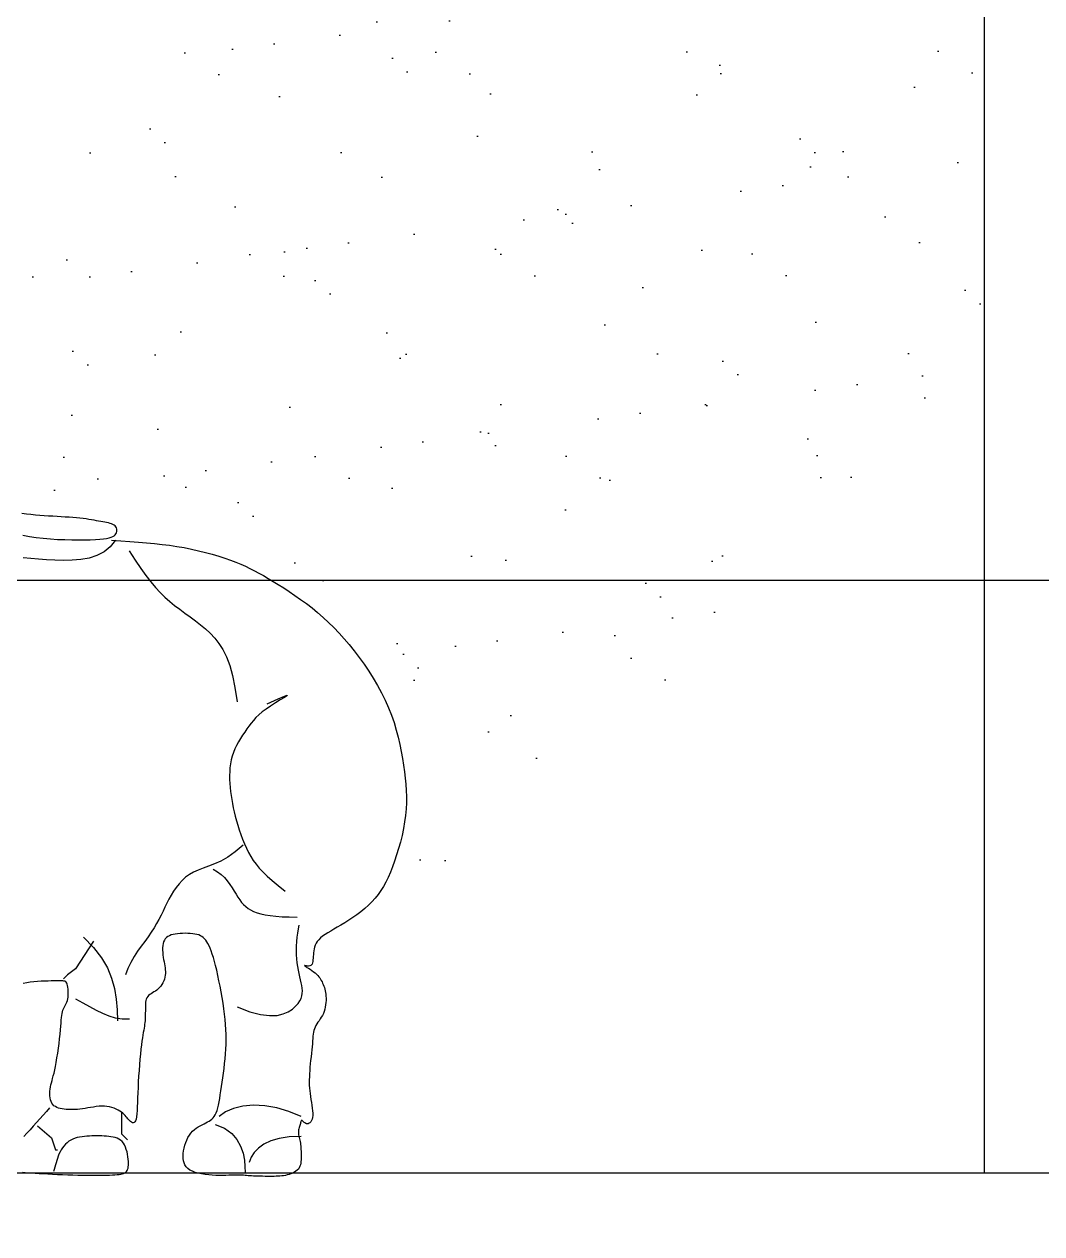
# Model space of a CAD drawing. Extents: x 425 to 4634, y 4027 to 7710.
# Drawn here: x 3847.8 to 4100.2, y 5339.2 to 5639.2 of the extents above; entities that cross this region are included whole.
import ezdxf

# ---------------------------------------------------------------- set-up
doc = ezdxf.new("R2010")
doc.units = 0
doc.header["$LTSCALE"] = 10
doc.header["$MEASUREMENT"] = 0
for name, color, linetype in [('3', 3, 'CONTINUOUS'), ('4', 4, 'CONTINUOUS'), ('7', 7, 'CONTINUOUS'), ('BH', 3, 'CONTINUOUS'), ('K', 7, 'CONTINUOUS'), ('TEXT', 3, 'CONTINUOUS'), ('X', 7, 'CONTINUOUS')]:
    doc.layers.add(name, color=color, linetype=linetype)

# ---------------------------------------------------------------- blocks, each defined once
blk = doc.blocks.new('雕像4')
at = {"layer": '3'}
for points in [[(-112.38, 238.83), (-114.68, 235.28), (-116.81, 232.15), (-118.8, 229.4), (-120.68, 226.97), (-122.49, 224.81), (-124.28, 222.89), (-126.07, 221.14), (-127.9, 219.51), (-129.79, 217.97), (-131.75, 216.49), (-133.74, 215.03), (-135.74, 213.58), (-137.73, 212.1), (-139.69, 210.58), (-141.59, 208.99), (-143.41, 207.3), (-145.14, 205.47), (-146.76, 203.43), (-148.25, 201.07), (-149.62, 198.3), (-150.86, 195.01), (-151.95, 191.12), (-152.88, 186.52), (-153.66, 181.11)], [(-165.18, 180.35), (-169.39, 182.2), (-171.87, 183.23), (-172.91, 183.59), (-172.79, 183.39), (-171.81, 182.75), (-170.24, 181.8), (-168.36, 180.66), (-166.46, 179.46), (-164.77, 178.29), (-163.31, 177.18), (-162.04, 176.09), (-160.93, 175.02), (-159.95, 173.96), (-159.06, 172.89), (-158.23, 171.81), (-157.41, 170.68), (-156.6, 169.51), (-155.79, 168.3), (-154.99, 167.05), (-154.23, 165.75), (-153.52, 164.42), (-152.87, 163.06), (-152.29, 161.67), (-151.81, 160.25), (-151.43, 158.81), (-151.15, 157.34), (-150.96, 155.86), (-150.86, 154.37), (-150.82, 152.86), (-150.84, 151.34), (-150.92, 149.82), (-151.05, 148.29), (-151.21, 146.77), (-151.41, 145.23), (-151.64, 143.69), (-151.92, 142.12), (-152.24, 140.54), (-152.6, 138.92), (-153.01, 137.27), (-153.47, 135.57), (-153.97, 133.83), (-154.52, 132.07), (-155.12, 130.29), (-155.77, 128.51), (-156.48, 126.76), (-157.25, 125.05), (-158.07, 123.4), (-158.94, 121.83), (-159.89, 120.35), (-160.94, 118.91), (-162.14, 117.47), (-163.54, 115.98), (-165.19, 114.4), (-167.13, 112.67), (-169.4, 110.76), (-172.06, 108.6)], [(-156.01, 126.16), (-152.97, 123.62), (-150.13, 121.65), (-147.49, 120.15), (-145.04, 119.01), (-142.78, 118.12), (-140.7, 117.38), (-138.79, 116.68), (-137.04, 115.92), (-135.44, 115), (-133.99, 113.93), (-132.67, 112.73), (-131.46, 111.43), (-130.37, 110.03), (-129.37, 108.58), (-128.45, 107.07), (-127.61, 105.55), (-126.82, 104.02), (-126.07, 102.49), (-125.33, 100.95), (-124.57, 99.39), (-123.77, 97.81), (-122.9, 96.2), (-121.94, 94.57), (-120.86, 92.89), (-119.65, 91.18), (-118.34, 89.4), (-116.98, 87.55), (-115.61, 85.6), (-114.27, 83.55), (-113.01, 81.36), (-111.88, 79.04), (-110.92, 76.55)], [(-144.55, 117), (-146.17, 116.06), (-147.59, 114.97), (-148.84, 113.78), (-149.95, 112.51), (-150.93, 111.2), (-151.8, 109.89), (-152.6, 108.61), (-153.34, 107.4), (-154.04, 106.28), (-154.73, 105.25), (-155.44, 104.32), (-156.18, 103.48), (-156.99, 102.71), (-157.88, 102.02), (-158.88, 101.4), (-160.03, 100.84), (-161.33, 100.35), (-162.81, 99.92), (-164.5, 99.54), (-166.4, 99.24), (-168.55, 99), (-170.96, 98.82), (-173.65, 98.72), (-176.65, 98.68)], [(-153.72, 64.34), (-158.51, 62.47), (-162.61, 61.39), (-166.08, 60.96), (-168.98, 61.07), (-171.37, 61.6), (-173.31, 62.43), (-174.86, 63.45), (-176.07, 64.53), (-177.02, 65.57), (-177.72, 66.58), (-178.21, 67.56), (-178.52, 68.53), (-178.66, 69.49), (-178.68, 70.46), (-178.59, 71.45), (-178.43, 72.48), (-178.22, 73.55), (-177.97, 74.68), (-177.71, 75.86), (-177.44, 77.1), (-177.17, 78.4), (-176.94, 79.77), (-176.73, 81.2), (-176.58, 82.72), (-176.5, 84.3), (-176.47, 85.94), (-176.5, 87.61), (-176.59, 89.29), (-176.73, 90.96), (-176.92, 92.58), (-177.14, 94.15), (-177.41, 95.63)], [(-94.88, 91.05), (-98.73, 87.07), (-101.74, 83.14), (-104.02, 79.23), (-105.67, 75.31), (-106.78, 71.35), (-107.45, 67.33), (-107.78, 63.22), (-107.87, 58.99)], [(-98.7, 89.52), (-91.82, 78.84), (-88.76, 76.55), (-87.23, 75.02)], [(-91.82, 67.39), (-94.59, 65.93), (-97.19, 64.48), (-99.69, 63.09), (-102.14, 61.85), (-104.58, 60.83), (-107.08, 60.09), (-109.69, 59.71), (-112.45, 59.76)], [(-178.18, 22.36), (-173.54, 24.33), (-168.87, 25.68), (-164.3, 26.45), (-159.93, 26.65), (-155.88, 26.31), (-152.28, 25.47), (-149.22, 24.14), (-146.84, 22.36)], [(-109.4, 24.15), (-109.4, 20.33), (-109.4, 15.75), (-111.69, 13.46)], [(-145.31, 19.3), (-148.88, 17.86), (-151.62, 15.9), (-153.64, 13.57), (-155.06, 11), (-155.97, 8.32), (-156.49, 5.67), (-156.72, 3.18), (-156.78, 0.99)], [(-77.3, 18.8), (-82.65, 14.23), (-84.18, 9.65), (-84.94, 9.65)], [(-178.18, 14.72), (-173.65, 14.52), (-169.81, 13.92), (-166.58, 12.99), (-163.94, 11.77), (-161.84, 10.29), (-160.23, 8.61), (-159.07, 6.76), (-158.31, 4.8)]]:
    blk.add_lwpolyline(points, dxfattribs=at)
at = {"layer": '7'}
for points in [[(-107.1, 242.94), (-105.15, 240.4), (-102.77, 238.47), (-100.04, 237.06), (-97.04, 236.11), (-93.85, 235.52), (-90.55, 235.24), (-87.22, 235.17), (-83.92, 235.24), (-80.73, 235.39), (-77.66, 235.61), (-74.68, 235.88), (-71.81, 236.22)], [(-71.62, 244.81), (-74.16, 244.4), (-76.77, 244.02), (-79.46, 243.7), (-82.21, 243.45), (-84.97, 243.26), (-87.71, 243.14), (-90.37, 243.06), (-92.92, 243.04), (-95.32, 243.06), (-97.51, 243.11), (-99.46, 243.19), (-101.14, 243.3), (-102.55, 243.43), (-103.73, 243.6), (-104.7, 243.8), (-105.48, 244.03), (-106.11, 244.3), (-106.6, 244.61), (-106.98, 244.97), (-107.27, 245.38), (-107.48, 245.81), (-107.6, 246.27), (-107.65, 246.74), (-107.6, 247.2), (-107.48, 247.64), (-107.27, 248.05), (-106.98, 248.41), (-106.6, 248.71), (-106.15, 248.97), (-105.63, 249.18), (-105.05, 249.36), (-104.42, 249.52), (-103.73, 249.66), (-103.01, 249.79), (-102.26, 249.93), (-101.49, 250.08), (-100.68, 250.24), (-99.83, 250.4), (-98.94, 250.57), (-97.99, 250.74), (-96.98, 250.9), (-95.9, 251.06), (-94.75, 251.21), (-93.51, 251.34), (-92.2, 251.47), (-90.82, 251.59), (-89.38, 251.7), (-87.89, 251.8), (-86.35, 251.9), (-84.77, 252), (-83.16, 252.1), (-81.52, 252.19), (-79.86, 252.3), (-78.19, 252.42), (-76.49, 252.56), (-74.77, 252.73), (-73.04, 252.94), (-71.29, 253.19)], [(-105.58, 242.94), (-109.2, 242.67), (-112.63, 242.42), (-115.9, 242.18), (-119.03, 241.93), (-122.05, 241.66), (-124.97, 241.35), (-127.84, 241), (-130.67, 240.58), (-133.48, 240.09), (-136.25, 239.53), (-138.98, 238.92), (-141.64, 238.25), (-144.2, 237.55), (-146.66, 236.82), (-148.99, 236.07), (-151.17, 235.3), (-153.2, 234.54), (-155.09, 233.76), (-156.88, 232.97), (-158.61, 232.14), (-160.31, 231.27), (-162.01, 230.35), (-163.75, 229.36), (-165.57, 228.31), (-167.48, 227.17), (-169.48, 225.95), (-171.56, 224.65), (-173.69, 223.27), (-175.85, 221.81), (-178.03, 220.28), (-180.21, 218.67), (-182.38, 216.99), (-184.51, 215.23), (-186.61, 213.4), (-188.67, 211.49), (-190.71, 209.5), (-192.71, 207.41), (-194.68, 205.23), (-196.63, 202.96), (-198.56, 200.58), (-200.45, 198.09), (-202.31, 195.51), (-204.11, 192.85), (-205.83, 190.13), (-207.47, 187.35), (-209, 184.53), (-210.41, 181.68), (-211.67, 178.82), (-212.79, 175.96), (-213.77, 173.11), (-214.62, 170.28), (-215.35, 167.49), (-215.98, 164.73), (-216.53, 162.03), (-217, 159.38), (-217.41, 156.82), (-217.76, 154.33), (-218.06, 151.9), (-218.3, 149.52), (-218.46, 147.16), (-218.53, 144.81), (-218.52, 142.45), (-218.4, 140.06), (-218.17, 137.61), (-217.83, 135.1), (-217.38, 132.54), (-216.83, 129.97), (-216.21, 127.41), (-215.52, 124.9), (-214.78, 122.46), (-214.01, 120.11), (-213.2, 117.89), (-212.38, 115.82), (-211.54, 113.89), (-210.66, 112.09), (-209.73, 110.4), (-208.74, 108.82), (-207.69, 107.32), (-206.54, 105.89), (-205.31, 104.53), (-203.97, 103.22), (-202.54, 101.96), (-201.05, 100.75), (-199.53, 99.6), (-197.98, 98.51), (-196.44, 97.48), (-194.93, 96.52), (-193.46, 95.63), (-192.06, 94.8), (-190.75, 94.04), (-189.52, 93.32), (-188.38, 92.64), (-187.35, 91.98), (-186.42, 91.34), (-185.61, 90.69), (-184.93, 90.03), (-184.37, 89.35), (-183.93, 88.65), (-183.59, 87.94), (-183.33, 87.22), (-183.15, 86.49), (-183.03, 85.76), (-182.94, 85.03), (-182.89, 84.31), (-182.84, 83.6), (-182.8, 82.92), (-182.75, 82.27), (-182.67, 81.68), (-182.55, 81.16), (-182.39, 80.71), (-182.16, 80.36), (-181.87, 80.11), (-181.5, 79.97), (-181.08, 79.93), (-180.64, 79.95), (-180.23, 80.01), (-179.87, 80.09), (-179.59, 80.14), (-179.44, 80.16), (-179.45, 80.11), (-179.64, 79.97), (-179.98, 79.74), (-180.45, 79.45), (-181.01, 79.09), (-181.63, 78.69), (-182.28, 78.25), (-182.92, 77.79), (-183.53, 77.31), (-184.06, 76.83), (-184.54, 76.35), (-184.96, 75.87), (-185.32, 75.39), (-185.65, 74.89), (-185.94, 74.39), (-186.21, 73.89), (-186.45, 73.37), (-186.69, 72.84), (-186.9, 72.29), (-187.1, 71.72), (-187.28, 71.12), (-187.44, 70.5), (-187.57, 69.84), (-187.66, 69.15), (-187.73, 68.41), (-187.76, 67.62), (-187.75, 66.8), (-187.7, 65.96), (-187.6, 65.1), (-187.46, 64.24), (-187.26, 63.4), (-187.01, 62.58), (-186.71, 61.79), (-186.35, 61.05), (-185.94, 60.35), (-185.51, 59.68), (-185.07, 59.04), (-184.63, 58.42), (-184.22, 57.8), (-183.85, 57.19), (-183.53, 56.58), (-183.27, 55.95), (-183.08, 55.3), (-182.93, 54.61), (-182.82, 53.87), (-182.74, 53.08), (-182.67, 52.21), (-182.59, 51.26), (-182.51, 50.21), (-182.4, 49.07), (-182.28, 47.84), (-182.14, 46.54), (-182, 45.21), (-181.85, 43.85), (-181.72, 42.5), (-181.59, 41.18), (-181.49, 39.91), (-181.4, 38.7), (-181.35, 37.56), (-181.32, 36.45), (-181.31, 35.38), (-181.34, 34.32), (-181.4, 33.27), (-181.49, 32.22), (-181.61, 31.13), (-181.77, 30.02), (-181.95, 28.89), (-182.14, 27.76), (-182.32, 26.65), (-182.47, 25.57), (-182.58, 24.55), (-182.64, 23.6), (-182.63, 22.74), (-182.55, 21.98), (-182.39, 21.33), (-182.17, 20.78), (-181.9, 20.34), (-181.6, 19.99), (-181.27, 19.75), (-180.93, 19.61), (-180.6, 19.56), (-180.27, 19.6), (-179.96, 19.72), (-179.66, 19.89), (-179.39, 20.1), (-179.14, 20.32), (-178.91, 20.52), (-178.72, 20.7), (-178.56, 20.83), (-178.43, 20.89), (-178.33, 20.88), (-178.26, 20.81), (-178.19, 20.69), (-178.13, 20.51), (-178.07, 20.28), (-178.01, 20), (-177.92, 19.68), (-177.82, 19.33), (-177.69, 18.95), (-177.57, 18.54), (-177.44, 18.11), (-177.33, 17.66), (-177.24, 17.2), (-177.18, 16.73), (-177.16, 16.25), (-177.18, 15.77), (-177.24, 15.29), (-177.33, 14.81), (-177.44, 14.31), (-177.57, 13.8), (-177.69, 13.28), (-177.82, 12.74), (-177.92, 12.18), (-178.01, 11.6), (-178.07, 10.99), (-178.11, 10.37), (-178.14, 9.73), (-178.16, 9.08), (-178.17, 8.42), (-178.18, 7.76), (-178.18, 7.09), (-178.17, 6.42), (-178.16, 5.76), (-178.12, 5.11), (-178.05, 4.48), (-177.93, 3.88), (-177.75, 3.3), (-177.49, 2.76), (-177.16, 2.26), (-176.73, 1.8), (-176.22, 1.4), (-175.64, 1.03), (-175.01, 0.71), (-174.33, 0.44), (-173.63, 0.2), (-172.91, 0), (-172.19, -0.16), (-171.48, -0.29), (-170.77, -0.38), (-170.06, -0.45), (-169.34, -0.49), (-168.6, -0.52), (-167.84, -0.54), (-167.04, -0.54), (-166.2, -0.54), (-165.32, -0.54), (-164.41, -0.54), (-163.48, -0.53), (-162.56, -0.53), (-161.65, -0.51), (-160.78, -0.49), (-159.95, -0.46), (-159.2, -0.41), (-158.52, -0.36), (-157.9, -0.3), (-157.32, -0.24), (-156.76, -0.18), (-156.19, -0.12), (-155.6, -0.07), (-154.95, -0.04), (-154.23, -0.03), (-153.42, -0.04), (-152.52, -0.07), (-151.53, -0.11), (-150.47, -0.14), (-149.34, -0.18), (-148.14, -0.19), (-146.88, -0.19), (-145.57, -0.16), (-144.21, -0.09), (-142.83, 0.02), (-141.46, 0.17), (-140.12, 0.38), (-138.85, 0.65), (-137.65, 0.99), (-136.57, 1.39), (-135.63, 1.88), (-134.86, 2.44), (-134.23, 3.08), (-133.75, 3.8), (-133.41, 4.58), (-133.18, 5.42), (-133.06, 6.31), (-133.03, 7.25), (-133.09, 8.24), (-133.22, 9.25), (-133.42, 10.29), (-133.69, 11.33), (-134.03, 12.35), (-134.43, 13.35), (-134.9, 14.3), (-135.43, 15.19), (-136.02, 16), (-136.67, 16.71), (-137.36, 17.35), (-138.09, 17.9), (-138.83, 18.4), (-139.59, 18.84), (-140.33, 19.23), (-141.06, 19.6), (-141.75, 19.94), (-142.39, 20.27), (-142.99, 20.61), (-143.55, 20.97), (-144.06, 21.37), (-144.53, 21.83), (-144.95, 22.37), (-145.34, 23.01), (-145.7, 23.76), (-146.01, 24.63), (-146.3, 25.63), (-146.57, 26.75), (-146.81, 27.97), (-147.05, 29.29), (-147.27, 30.71), (-147.5, 32.22), (-147.73, 33.8), (-147.98, 35.46), (-148.23, 37.18), (-148.47, 38.95), (-148.71, 40.75), (-148.92, 42.59), (-149.11, 44.45), (-149.27, 46.31), (-149.39, 48.18), (-149.46, 50.04), (-149.49, 51.89), (-149.46, 53.75), (-149.39, 55.64), (-149.27, 57.55), (-149.1, 59.5), (-148.89, 61.51), (-148.63, 63.57), (-148.32, 65.7), (-147.97, 67.87), (-147.59, 70.06), (-147.18, 72.22), (-146.75, 74.34), (-146.32, 76.38), (-145.88, 78.31), (-145.44, 80.11), (-145.02, 81.74), (-144.6, 83.22), (-144.19, 84.55), (-143.79, 85.74), (-143.38, 86.79), (-142.97, 87.73), (-142.55, 88.55), (-142.13, 89.27), (-141.69, 89.89), (-141.23, 90.42), (-140.75, 90.88), (-140.22, 91.26), (-139.65, 91.57), (-139.01, 91.83), (-138.32, 92.03), (-137.55, 92.19), (-136.69, 92.32), (-135.78, 92.41), (-134.82, 92.46), (-133.84, 92.48), (-132.84, 92.46), (-131.87, 92.41), (-130.92, 92.32), (-130.03, 92.19), (-129.21, 92.03), (-128.46, 91.83), (-127.78, 91.57), (-127.18, 91.26), (-126.66, 90.88), (-126.22, 90.42), (-125.85, 89.89), (-125.57, 89.27), (-125.37, 88.56), (-125.25, 87.77), (-125.19, 86.92), (-125.19, 86.02), (-125.24, 85.11), (-125.32, 84.19), (-125.44, 83.28), (-125.57, 82.4), (-125.72, 81.56), (-125.87, 80.77), (-126.01, 80), (-126.13, 79.27), (-126.22, 78.55), (-126.27, 77.84), (-126.27, 77.13), (-126.21, 76.42), (-126.08, 75.7), (-125.88, 74.98), (-125.62, 74.27), (-125.3, 73.57), (-124.93, 72.91), (-124.51, 72.29), (-124.04, 71.72), (-123.53, 71.2), (-122.99, 70.76), (-122.43, 70.37), (-121.86, 70.02), (-121.31, 69.69), (-120.77, 69.37), (-120.27, 69.04), (-119.83, 68.68), (-119.46, 68.28), (-119.16, 67.82), (-118.94, 67.31), (-118.78, 66.75), (-118.68, 66.15), (-118.61, 65.51), (-118.58, 64.84), (-118.57, 64.15), (-118.57, 63.44), (-118.57, 62.72), (-118.56, 61.99), (-118.55, 61.26), (-118.54, 60.52), (-118.5, 59.78), (-118.46, 59.04), (-118.4, 58.31), (-118.31, 57.59), (-118.21, 56.88), (-118.08, 56.15), (-117.93, 55.37), (-117.77, 54.51), (-117.6, 53.55), (-117.42, 52.46), (-117.23, 51.2), (-117.04, 49.75), (-116.85, 48.09), (-116.66, 46.24), (-116.48, 44.25), (-116.31, 42.16), (-116.15, 40), (-116, 37.81), (-115.87, 35.64), (-115.76, 33.52), (-115.68, 31.48), (-115.61, 29.56), (-115.55, 27.76), (-115.48, 26.11), (-115.4, 24.63), (-115.3, 23.33), (-115.17, 22.23), (-115, 21.35), (-114.79, 20.7), (-114.53, 20.27), (-114.25, 20.02), (-113.93, 19.93), (-113.6, 19.99), (-113.26, 20.15), (-112.92, 20.4), (-112.58, 20.71), (-112.25, 21.06), (-111.92, 21.44), (-111.58, 21.85), (-111.23, 22.27), (-110.84, 22.71), (-110.41, 23.15), (-109.94, 23.59), (-109.4, 24.02), (-108.79, 24.44), (-108.11, 24.84), (-107.37, 25.21), (-106.58, 25.55), (-105.73, 25.83), (-104.83, 26.06), (-103.89, 26.22), (-102.9, 26.31), (-101.88, 26.32), (-100.83, 26.26), (-99.77, 26.14), (-98.7, 25.99), (-97.62, 25.82), (-96.56, 25.63), (-95.51, 25.45), (-94.49, 25.29), (-93.51, 25.17), (-92.56, 25.08), (-91.64, 25.02), (-90.75, 24.99), (-89.9, 24.99), (-89.07, 25.02), (-88.27, 25.08), (-87.49, 25.17), (-86.74, 25.27), (-86.02, 25.42), (-85.34, 25.6), (-84.7, 25.83), (-84.12, 26.13), (-83.6, 26.49), (-83.15, 26.93), (-82.78, 27.46), (-82.48, 28.07), (-82.27, 28.77), (-82.12, 29.53), (-82.04, 30.33), (-82.03, 31.17), (-82.06, 32.02), (-82.14, 32.86), (-82.27, 33.69), (-82.43, 34.49), (-82.62, 35.28), (-82.84, 36.09), (-83.08, 36.96), (-83.34, 37.91), (-83.61, 38.96), (-83.89, 40.16), (-84.18, 41.53), (-84.46, 43.08), (-84.74, 44.79), (-85.02, 46.59), (-85.28, 48.46), (-85.52, 50.32), (-85.74, 52.15), (-85.93, 53.88), (-86.09, 55.47), (-86.22, 56.89), (-86.32, 58.14), (-86.4, 59.24), (-86.49, 60.21), (-86.57, 61.05), (-86.68, 61.8), (-86.81, 62.46), (-86.98, 63.06), (-87.19, 63.61), (-87.44, 64.13), (-87.71, 64.63), (-87.98, 65.13), (-88.25, 65.64), (-88.5, 66.18), (-88.72, 66.75), (-88.89, 67.39), (-89, 68.09), (-89.07, 68.84), (-89.08, 69.61), (-89.05, 70.38), (-88.98, 71.12), (-88.89, 71.82), (-88.77, 72.45), (-88.64, 72.99), (-88.48, 73.41), (-88.3, 73.72), (-88.07, 73.95), (-87.78, 74.1), (-87.4, 74.19), (-86.92, 74.24), (-86.32, 74.25), (-85.58, 74.26), (-84.69, 74.26), (-83.67, 74.25), (-82.54, 74.24), (-81.31, 74.21), (-80.01, 74.16), (-78.66, 74.1), (-77.29, 74), (-75.9, 73.88), (-74.52, 73.72), (-73.14, 73.53), (-71.76, 73.32)], [(-81.88, 25.67), (-80.71, 24.24), (-79.47, 22.82), (-78.21, 21.41), (-76.93, 20.01), (-75.66, 18.64), (-74.42, 17.3), (-73.21, 16), (-72.08, 14.73)], [(-71.58, 1.01), (-72.62, 0.93), (-73.76, 0.85), (-75.01, 0.77), (-76.38, 0.68), (-77.86, 0.58), (-79.46, 0.49), (-81.2, 0.39), (-83.03, 0.3), (-84.94, 0.21), (-86.9, 0.13), (-88.87, 0.05), (-90.84, -0.02), (-92.76, -0.07), (-94.62, -0.11), (-96.39, -0.13), (-98.06, -0.15), (-99.63, -0.14), (-101.1, -0.13), (-102.47, -0.11), (-103.74, -0.07), (-104.9, -0.04), (-105.96, 0.01), (-106.91, 0.06), (-107.76, 0.12), (-108.51, 0.2), (-109.17, 0.3), (-109.75, 0.43), (-110.26, 0.59), (-110.69, 0.79), (-111.05, 1.04), (-111.36, 1.33), (-111.61, 1.69), (-111.8, 2.1), (-111.94, 2.57), (-112.04, 3.12), (-112.09, 3.73), (-112.1, 4.42), (-112.07, 5.19), (-112, 6.04), (-111.9, 6.95), (-111.75, 7.89), (-111.55, 8.83), (-111.29, 9.76), (-110.98, 10.65), (-110.6, 11.47), (-110.16, 12.19), (-109.65, 12.8), (-109.07, 13.3), (-108.43, 13.71), (-107.74, 14.03), (-107, 14.29), (-106.22, 14.48), (-105.4, 14.62), (-104.56, 14.73), (-103.69, 14.82), (-102.79, 14.88), (-101.88, 14.92), (-100.96, 14.94), (-100.02, 14.94), (-99.08, 14.93), (-98.12, 14.9), (-97.17, 14.86), (-96.21, 14.81), (-95.27, 14.73), (-94.33, 14.62), (-93.41, 14.48), (-92.52, 14.29), (-91.65, 14.04), (-90.82, 13.72), (-90.04, 13.33), (-89.3, 12.87), (-88.6, 12.32), (-87.96, 11.71), (-87.37, 11.05), (-86.83, 10.33), (-86.34, 9.58), (-85.9, 8.8), (-85.51, 7.99), (-85.18, 7.18), (-84.89, 6.35), (-84.63, 5.51), (-84.39, 4.67), (-84.16, 3.82), (-83.93, 2.97), (-83.68, 2.11), (-83.41, 1.25)]]:
    blk.add_lwpolyline(points, dxfattribs=at)
blk = doc.blocks.new('牛01')
at = {"layer": 'K', "xscale": -0.648, "yscale": 0.648, "zscale": 0.648}
blk.add_blockref('雕像4', (181.08, 12.64), dxfattribs=at)

msp = doc.modelspace()

# ---------------------------------------------------------------- hatches: boundary and pattern name
at = {"layer": 'BH'}
h = msp.add_hatch(dxfattribs=at)
h.set_pattern_fill('AR-SAND', color=256, scale=20, style=0)
h.set_pattern_definition([(37.5, (-7711.034, -452.51), (-1.25987, 38.536475), [0, -30.4, 0, -34, 0, -32.5]), (7.5, (-7711.034, -452.51), (35.39553, 56.44292), [0, -16.4, 0, -27.4, 0, -10.5]), (327.5, (-7735.634, -452.51), (62.28284, 0.11318), [0, -10, 0, -36, 0, -47]), (317.5, (-7735.634, -452.51), (60.12253, 17.55351), [0, -5, 0, -23.6, 0, -27])])
h.paths.add_polyline_path([(3739.39, 5418.02), (3732.22, 5434.73), (3714.3, 5463.39), (3713.63, 5463.67), (3604.16, 5354.2), (3744.69, 5354.2), (3746.56, 5360.71), (3751.34, 5367.88), (3752.53, 5385.78), (3751.34, 5403.69)])
h.paths.add_polyline_path([(4086.02, 5836.06), (3789.39, 5539.43), (3791.95, 5539.79), (3802.7, 5538.6), (3819.43, 5533.82), (3840.93, 5525.47), (3866.02, 5521.89), (3877.96, 5517.11), (3886.33, 5514.72), (3904.24, 5508.75), (3919.77, 5500.4), (3929.33, 5494.43), (3937.69, 5478.91), (3943.67, 5465.77), (3943.67, 5435.93), (3936.5, 5414.44), (3928.14, 5402.5), (3926.76, 5394.26), (4086.02, 5553.51)])

# ---------------------------------------------------------------- linework, layer by layer
at = {"layer": '4'}
msp.add_lwpolyline([(4086.02, 5354.2), (4086.02, 5924.2)], dxfattribs=at)
msp.add_lwpolyline([(3486.02, 5324.2), (4086.02, 5324.2), (4206.02, 5324.2), (4206.02, 5354.2), (3486.02, 5354.2), (3366.02, 5354.2), (3366.02, 5324.2)], close=True, dxfattribs=at)
at = {"layer": 'TEXT'}
msp.add_line((759.74, 5501.27), (4454.32, 5501.27), dxfattribs=at)

# ---------------------------------------------------------------- block references
at = {"layer": 'X', "color": 0}
msp.add_blockref('牛01', (3619.9, 5341.16), dxfattribs=at)

doc.saveas('drawing.dxf')
